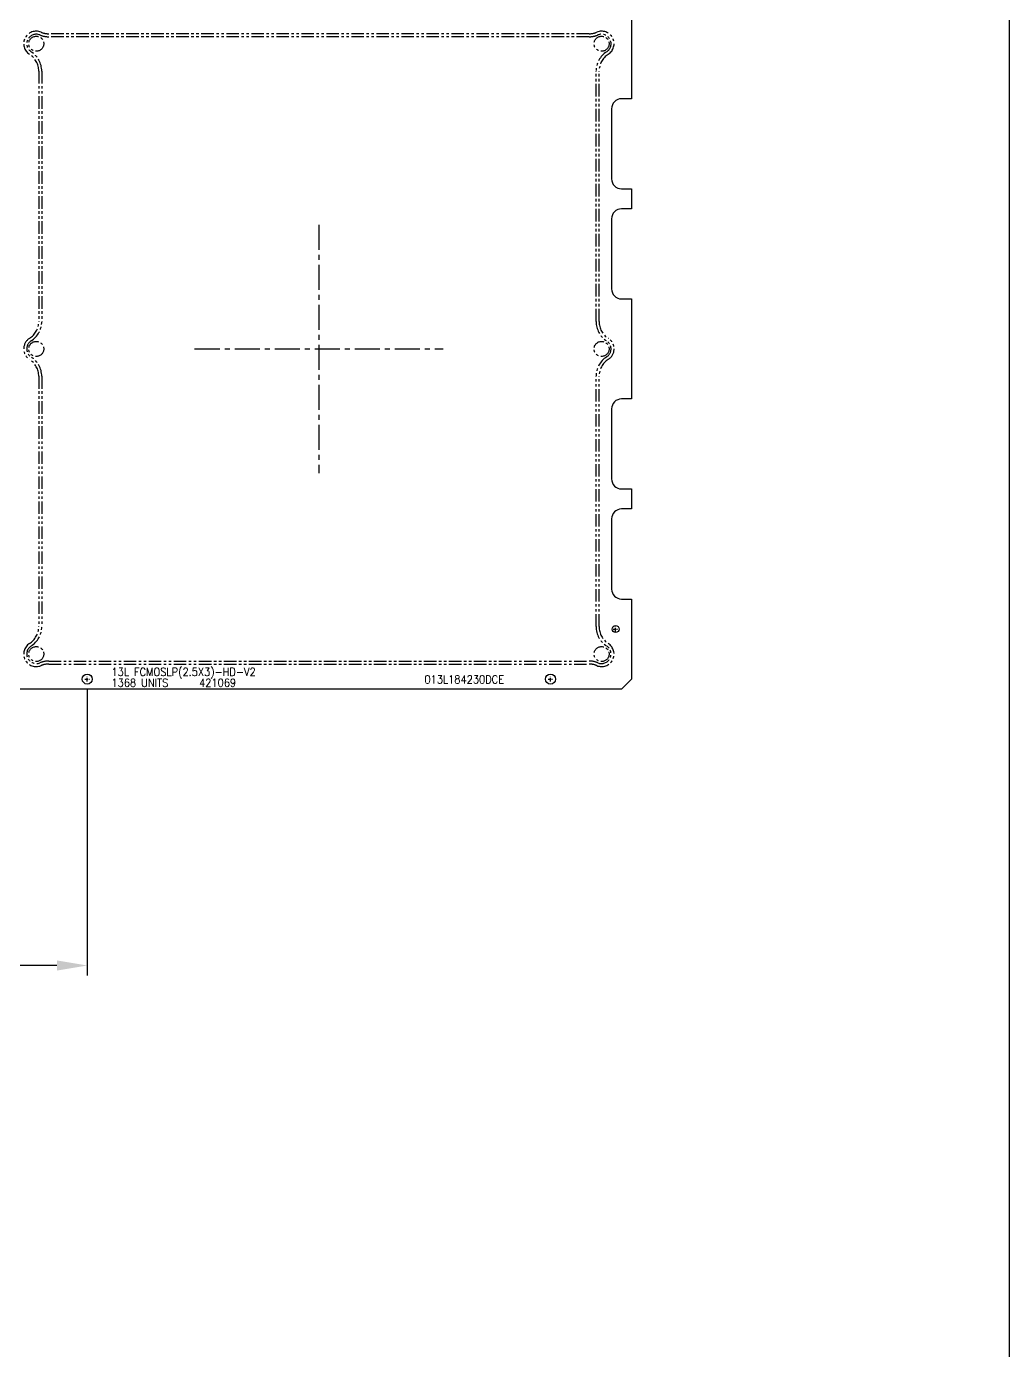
# Model space of a CAD drawing. Extents: x -336 to 28, y -457 to 7.
# Drawn here: x -105.5 to -7.3, y -206.4 to -74.1 of the extents above; entities that cross this region are included whole.
import ezdxf

# ---------------------------------------------------------------- set-up
doc = ezdxf.new("R2010")
doc.units = 0
doc.header["$MEASUREMENT"] = 0
for name, pattern in [('CENTER', [50.8, 31.75, -6.35, 6.35, -6.35]), ('CENTERX2', [4, 2.5, -0.5, 0.5, -0.5]), ('PHANTOM', [2.5, 1.25, -0.25, 0.25, -0.25, 0.25, -0.25])]:
    doc.linetypes.add(name, pattern=pattern)
for name, color, linetype in [('1', 7, 'CONTINUOUS'), ('1D', 4, 'CONTINUOUS'), ('TEMPLATE', 6, 'CONTINUOUS')]:
    doc.layers.add(name, color=color, linetype=linetype)
doc.styles.add('ROMANS', font='romans', dxfattribs={"width": 0.85, "height": 0.08})

msp = doc.modelspace()

# ---------------------------------------------------------------- linework, layer by layer
at = {"layer": '1'}
for p, q in [((-45.0362, -71.32), (-45.0362, -81.32)), ((-45.0362, -81.32), (-46.0362, -81.32)), ((-47.0362, -82.32), (-47.0362, -89.32)), ((-46.0362, -90.32), (-45.0362, -90.32)), ((-45.0362, -90.32), (-45.0362, -92.32)), ((-45.0362, -92.32), (-46.0362, -92.32)), ((-47.0362, -93.32), (-47.0362, -100.32)), ((-46.0362, -101.32), (-45.0362, -101.32)), ((-45.0362, -101.32), (-45.0362, -111.32)), ((-47.0362, -112.32), (-47.0362, -119.32)), ((-45.0362, -111.32), (-46.0362, -111.32)), ((-46.0362, -120.32), (-45.0362, -120.32)), ((-45.0362, -120.32), (-45.0362, -122.32)), ((-45.0362, -122.32), (-46.0362, -122.32)), ((-47.0362, -123.32), (-47.0362, -130.32)), ((-46.0362, -131.32), (-45.0362, -131.32)), ((-45.0362, -131.32), (-45.0362, -139.32)), ((-45.0362, -139.32), (-46.0362, -140.32)), ((-46.0362, -140.32), (-294.0362, -140.32))]:
    msp.add_line(p, q, dxfattribs=at)
for centre in [(-99.4362, -139.32), (-99.4362, -139.32), (-53.1362, -139.32)]:
    msp.add_circle(centre, 0.5, dxfattribs=at)
for centre, start, end in [((-46.0362, -82.32), 90, 180), ((-46.0362, -89.32), 180, 270), ((-46.0362, -93.32), 90, 180), ((-46.0362, -100.32), 180, 270), ((-46.0362, -112.32), 90, 180), ((-46.0362, -119.32), 180, 270), ((-46.0362, -123.32), 90, 180), ((-46.0362, -130.32), 180, 270)]:
    msp.add_arc(centre, 1, start, end, dxfattribs=at)
at = {"layer": '1D', "linetype": 'CENTERX2'}
for p, q in [((-76.2862, -93.9035), (-76.2862, -118.7366)), ((-88.7027, -106.32), (-63.8697, -106.32))]:
    msp.add_line(p, q, dxfattribs=at)
at = {"layer": '1D', "linetype": 'CENTER', "ltscale": 0.01}
for p, q in [((-46.8658, -134.32), (-46.4065, -134.32)), ((-46.6362, -134.5497), (-46.6362, -134.0904)), ((-99.6658, -139.32), (-99.2065, -139.32)), ((-99.4362, -139.5497), (-99.4362, -139.0904)), ((-53.3658, -139.32), (-52.9065, -139.32)), ((-53.1362, -139.5497), (-53.1362, -139.0904))]:
    msp.add_line(p, q, dxfattribs=at)
at = {"layer": '1D'}
for p, q in [((-99.4362, -140.328), (-99.4362, -168.9571)), ((-102.4612, -167.9491), (-162.5044, -167.9491))]:
    msp.add_line(p, q, dxfattribs=at)
at = {"layer": '1D', "color": 2, "linetype": 'PHANTOM'}
for points in [[(-49.2862, -74.82), (-103.2862, -74.82, -0.09901951), (-104.0554, -74.6662, 0.91665949), (-105.2092, -76.8734, -0.25592414), (-104.2862, -78.5587), (-104.2862, -103.5814, -0.25592414), (-105.2092, -105.2667, 0.54772256), (-105.2092, -107.3734, -0.25592414), (-104.2862, -109.0587), (-104.2862, -134.0814, -0.25592414), (-105.2092, -135.7667, 0.91665949), (-104.0554, -137.9739, -0.09901951), (-103.2862, -137.82), (-49.2862, -137.82, -0.09901951), (-48.5169, -137.9739, 0.91665949), (-47.3631, -135.7667, -0.25592414), (-48.2862, -134.0814), (-48.2862, -109.0587, -0.25592414), (-47.3631, -107.3734, 0.54772256), (-47.3631, -105.2667, -0.25592414), (-48.2862, -103.5814), (-48.2862, -78.5587, -0.25592414), (-47.3631, -76.8734, 0.91665949), (-48.5169, -74.6662, -0.09901951)], [(-49.2862, -75.12), (-103.2862, -75.12, -0.09901951), (-104.1708, -74.9431, 0.91665949), (-105.0477, -76.6206, -0.25592414), (-103.9862, -78.5587), (-103.9862, -103.5814, -0.25592414), (-105.0477, -105.5195, 0.54772256), (-105.0477, -107.1206, -0.25592414), (-103.9862, -109.0587), (-103.9862, -134.0814, -0.25592414), (-105.0477, -136.0195, 0.91665949), (-104.1708, -137.697, -0.09901951), (-103.2862, -137.52), (-49.2862, -137.52, -0.09901951), (-48.4015, -137.697, 0.91665949), (-47.5246, -136.0195, -0.25592414), (-48.5862, -134.0814), (-48.5862, -109.0587, -0.25592414), (-47.5246, -107.1206, 0.54772256), (-47.5246, -105.5195, -0.25592414), (-48.5862, -103.5814), (-48.5862, -78.5587, -0.25592414), (-47.5246, -76.6206, 0.91665949), (-48.4015, -74.9431, -0.09901951)]]:
    msp.add_lwpolyline(points, format="xyb", close=True, dxfattribs=at)
for centre in [(-104.5362, -75.82), (-48.0362, -75.82), (-104.5362, -106.32), (-48.0362, -106.32), (-104.5362, -136.82), (-48.0362, -136.82)]:
    msp.add_circle(centre, 0.75, dxfattribs=at)
at = {"layer": '1D'}
msp.add_circle((-46.6362, -134.32), 0.35, dxfattribs=at)
msp.add_solid([(-102.4612, -167.445), (-102.4612, -168.4533), (-99.4362, -167.9491)], dxfattribs=at)
at = {"layer": 'TEMPLATE', "color": 6}
msp.add_lwpolyline([(-336.4313, 6.6412), (-336.4313, -456.8566), (-7.2631, -456.8566), (-7.2631, 6.6412)], close=True, dxfattribs=at)

# ---------------------------------------------------------------- texts
at = {"layer": '1D', "style": 'ROMANS', "width": 0.9}
for s, p in [('13L FCMOSLP(2.5X3)-HD-V2', (-97.0185, -139.0018)), ('013L184230DCE', (-65.74, -139.7546)), ('1368 UNITS', (-97.0185, -140.0861)), ('421069', (-88.2584, -140.0861))]:
    msp.add_text(s, height=0.8, dxfattribs=at).set_placement(p)

doc.saveas('drawing.dxf')
